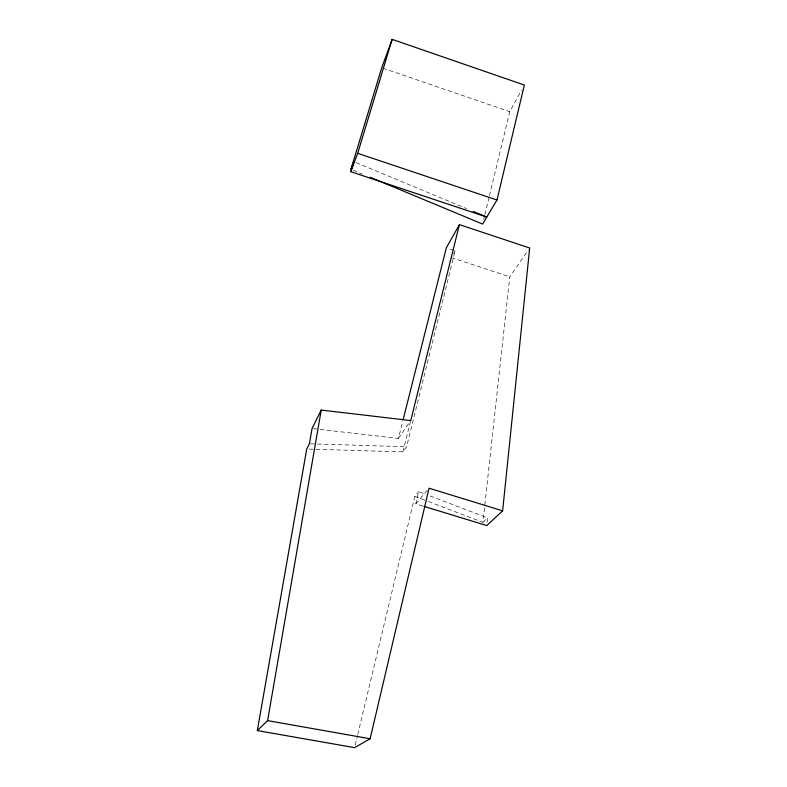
<?xml version="1.0" encoding="UTF-8"?>
<svg xmlns="http://www.w3.org/2000/svg" width="787" height="787" viewBox="0 0 787 787"><rect width="100%" height="100%" fill="white"/><g stroke="black" fill="none" stroke-linecap="round" stroke-linejoin="round"><path stroke-width="0.59" stroke-dasharray="3.94 2.95" d="M487.104 522.293L487.576 517.944L426.761 494.708M428.453 501.535L482.923 522.332L509.769 276.817L528.343 249.932M422.786 506.002L415.811 503.867L418.733 491.639L425.619 494.266M355.153 745.269L357.436 735.737M357.721 734.546L414.838 496.331L418.733 491.639M483.749 219.337L484.605 215.795M484.9 214.605L489.18 196.868M489.465 195.678L509.76 111.695L521.476 90.289M309.163 449.111L402.914 451.895L406.623 446.75L455.122 250.738L448.531 248.554M402.914 451.895L410.322 422.088M313.285 428.649L398.429 438.418L402.924 420.553M453.44 253.64L455.122 250.738M398.429 438.418L410.755 420.583M415.811 503.867L428.276 489.13M482.923 522.332L487.576 517.944M310.619 443.819L406.623 446.75M451.187 257.526L509.769 276.817M382.875 68.164L509.76 111.695M414.838 496.331L427.321 501.103M356.078 162.584L466.514 208.614M353.235 170.208L362.315 173.986"/><path stroke-width="1.18" d="M423.957 506.356L486.76 525.559L502.637 510.832L529.681 247.994L459.411 224.639L446.327 247.826L403.219 419.363M502.637 510.832L429.053 488.215L370.126 738.757L354.583 747.65L257.319 730.582L267.6 720.626L321.234 410.057L410.755 420.583L459.411 224.639M257.319 730.582L306.723 449.043L309.399 443.779L312.065 428.512L321.234 410.057M370.254 177.291L482.608 224.069L496.981 200.026L524.339 85.045L392.142 39.35L381.725 67.771L350.963 169.264L353.825 161.64L350.786 171.684L486.799 217.064L473.272 211.428M350.786 171.684L357.692 153.317L392.142 39.35M267.6 720.626L370.126 738.757M357.692 153.317L496.981 200.026"/></g></svg>
